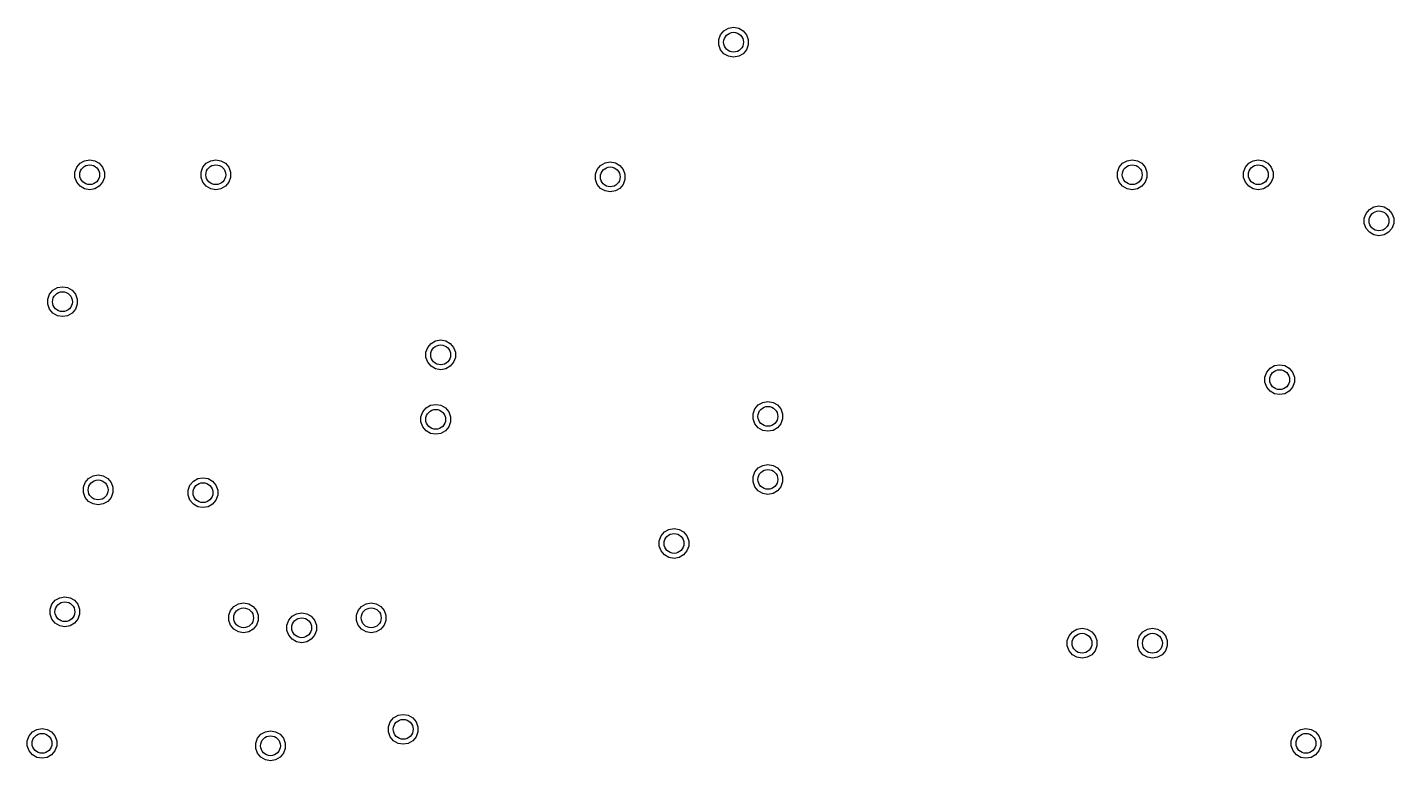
# Model space of a CAD drawing. Extents: x 2 to 29.5, y 0.5 to 30.7.
# Drawn here: x 1.97 to 29.5, y 15.92 to 30.7 of the extents above; entities that cross this region are included whole.
import ezdxf

# ---------------------------------------------------------------- set-up
doc = ezdxf.new("R2010")
doc.units = 0
doc.header["$MEASUREMENT"] = 0
doc.layers.add('BLACK', color=7, linetype='CONTINUOUS')

msp = doc.modelspace()

# ---------------------------------------------------------------- linework, layer by layer
at = {"layer": 'Black'}
for p, q in [((15.9392, 30.5506), (16.0064, 30.6307)), ((16.0064, 30.6307), (16.097, 30.683)), ((16.097, 30.683), (16.2, 30.7011)), ((16.2, 30.7011), (16.303, 30.683)), ((16.303, 30.683), (16.3936, 30.6307)), ((16.3936, 30.6307), (16.4608, 30.5506)), ((15.9034, 30.4523), (15.9392, 30.5506)), ((15.9034, 30.3477), (15.9034, 30.4523)), ((15.9392, 30.2494), (15.9034, 30.3477)), ((16.4608, 30.5506), (16.4966, 30.4523)), ((16.4966, 30.3477), (16.4608, 30.2494)), ((16.4966, 30.4523), (16.4966, 30.3477)), ((16.0064, 30.1693), (15.9392, 30.2494)), ((16.097, 30.117), (16.0064, 30.1693)), ((16.2, 30.0989), (16.097, 30.117)), ((16.303, 30.117), (16.2, 30.0989)), ((16.3936, 30.1693), (16.303, 30.117)), ((16.4608, 30.2494), (16.3936, 30.1693)), ((2.93343, 27.7823), (2.9692, 27.8806)), ((2.9692, 27.8806), (3.03643, 27.9607)), ((3.03643, 27.9607), (3.127, 28.013)), ((3.127, 28.013), (3.23, 28.0311)), ((3.23, 28.0311), (3.333, 28.013)), ((3.333, 28.013), (3.42357, 27.9607)), ((3.42357, 27.9607), (3.4908, 27.8806)), ((3.4908, 27.8806), (3.52657, 27.7823)), ((5.47343, 27.7823), (5.5092, 27.8806)), ((5.5092, 27.8806), (5.57643, 27.9607)), ((5.57643, 27.9607), (5.667, 28.013)), ((5.667, 28.013), (5.77, 28.0311)), ((5.77, 28.0311), (5.873, 28.013)), ((5.873, 28.013), (5.96357, 27.9607)), ((5.96357, 27.9607), (6.0308, 27.8806)), ((6.0308, 27.8806), (6.06657, 27.7823)), ((13.4194, 27.7383), (13.4552, 27.8366)), ((13.4552, 27.8366), (13.5224, 27.9167)), ((13.5224, 27.9167), (13.613, 27.969)), ((13.613, 27.969), (13.716, 27.9871)), ((13.716, 27.9871), (13.819, 27.969)), ((13.819, 27.969), (13.9096, 27.9167)), ((13.9096, 27.9167), (13.9768, 27.8366)), ((13.9768, 27.8366), (14.0126, 27.7383)), ((23.9334, 27.7823), (23.9692, 27.8806)), ((23.9692, 27.8806), (24.0364, 27.9607)), ((24.0364, 27.9607), (24.127, 28.013)), ((24.127, 28.013), (24.23, 28.0311)), ((24.23, 28.0311), (24.333, 28.013)), ((24.333, 28.013), (24.4236, 27.9607)), ((24.4236, 27.9607), (24.4908, 27.8806)), ((24.4908, 27.8806), (24.5266, 27.7823)), ((26.4734, 27.7823), (26.5092, 27.8806)), ((26.5092, 27.8806), (26.5764, 27.9607)), ((26.5764, 27.9607), (26.667, 28.013)), ((26.667, 28.013), (26.77, 28.0311)), ((26.77, 28.0311), (26.873, 28.013)), ((26.873, 28.013), (26.9636, 27.9607)), ((26.9636, 27.9607), (27.0308, 27.8806)), ((27.0308, 27.8806), (27.0666, 27.7823)), ((2.93343, 27.6777), (2.93343, 27.7823)), ((2.9692, 27.5794), (2.93343, 27.6777)), ((3.03643, 27.4993), (2.9692, 27.5794)), ((3.4908, 27.5794), (3.42357, 27.4993)), ((3.52657, 27.6777), (3.4908, 27.5794)), ((3.52657, 27.7823), (3.52657, 27.6777)), ((5.47343, 27.6777), (5.47343, 27.7823)), ((5.5092, 27.5794), (5.47343, 27.6777)), ((5.57643, 27.4993), (5.5092, 27.5794)), ((6.0308, 27.5794), (5.96357, 27.4993)), ((6.06657, 27.6777), (6.0308, 27.5794)), ((6.06657, 27.7823), (6.06657, 27.6777)), ((13.4194, 27.6337), (13.4194, 27.7383)), ((13.4552, 27.5354), (13.4194, 27.6337)), ((13.5224, 27.4553), (13.4552, 27.5354)), ((13.9768, 27.5354), (13.9096, 27.4553)), ((14.0126, 27.6337), (13.9768, 27.5354)), ((14.0126, 27.7383), (14.0126, 27.6337)), ((23.9334, 27.6777), (23.9334, 27.7823)), ((23.9692, 27.5794), (23.9334, 27.6777)), ((24.0364, 27.4993), (23.9692, 27.5794)), ((24.4908, 27.5794), (24.4236, 27.4993)), ((24.5266, 27.6777), (24.4908, 27.5794)), ((24.5266, 27.7823), (24.5266, 27.6777)), ((26.4734, 27.6777), (26.4734, 27.7823)), ((26.5092, 27.5794), (26.4734, 27.6777)), ((26.5764, 27.4993), (26.5092, 27.5794)), ((27.0308, 27.5794), (26.9636, 27.4993)), ((27.0666, 27.6777), (27.0308, 27.5794)), ((27.0666, 27.7823), (27.0666, 27.6777)), ((3.127, 27.447), (3.03643, 27.4993)), ((3.23, 27.4289), (3.127, 27.447)), ((3.333, 27.447), (3.23, 27.4289)), ((3.42357, 27.4993), (3.333, 27.447)), ((5.667, 27.447), (5.57643, 27.4993)), ((5.77, 27.4289), (5.667, 27.447)), ((5.873, 27.447), (5.77, 27.4289)), ((5.96357, 27.4993), (5.873, 27.447)), ((13.613, 27.403), (13.5224, 27.4553)), ((13.716, 27.3849), (13.613, 27.403)), ((13.819, 27.403), (13.716, 27.3849)), ((13.9096, 27.4553), (13.819, 27.403)), ((24.127, 27.447), (24.0364, 27.4993)), ((24.23, 27.4289), (24.127, 27.447)), ((24.333, 27.447), (24.23, 27.4289)), ((24.4236, 27.4993), (24.333, 27.447)), ((26.667, 27.447), (26.5764, 27.4993)), ((26.77, 27.4289), (26.667, 27.447)), ((26.873, 27.447), (26.77, 27.4289)), ((26.9636, 27.4993), (26.873, 27.447)), ((28.9392, 26.9506), (29.0064, 27.0307)), ((29.0064, 27.0307), (29.097, 27.083)), ((29.097, 27.083), (29.2, 27.1011)), ((29.2, 27.1011), (29.303, 27.083)), ((29.303, 27.083), (29.3936, 27.0307)), ((29.3936, 27.0307), (29.4608, 26.9506)), ((28.9034, 26.8523), (28.9392, 26.9506)), ((28.9034, 26.7477), (28.9034, 26.8523)), ((28.9392, 26.6494), (28.9034, 26.7477)), ((29.4608, 26.9506), (29.4966, 26.8523)), ((29.4966, 26.7477), (29.4608, 26.6494)), ((29.4966, 26.8523), (29.4966, 26.7477)), ((29.0064, 26.5693), (28.9392, 26.6494)), ((29.097, 26.517), (29.0064, 26.5693)), ((29.2, 26.4989), (29.097, 26.517)), ((29.303, 26.517), (29.2, 26.4989)), ((29.3936, 26.5693), (29.303, 26.517)), ((29.4608, 26.6494), (29.3936, 26.5693)), ((2.38451, 25.2237), (2.42028, 25.322)), ((2.42028, 25.322), (2.48751, 25.4021)), ((2.48751, 25.4021), (2.57809, 25.4544)), ((2.57809, 25.4544), (2.68108, 25.4726)), ((2.68108, 25.4726), (2.78408, 25.4544)), ((2.78408, 25.4544), (2.87466, 25.4021)), ((2.87466, 25.4021), (2.94189, 25.322)), ((2.94189, 25.322), (2.97766, 25.2237)), ((2.38451, 25.1191), (2.38451, 25.2237)), ((2.42028, 25.0209), (2.38451, 25.1191)), ((2.97766, 25.1191), (2.94189, 25.0209)), ((2.97766, 25.2237), (2.97766, 25.1191)), ((2.48751, 24.9407), (2.42028, 25.0209)), ((2.57809, 24.8884), (2.48751, 24.9407)), ((2.68108, 24.8703), (2.57809, 24.8884)), ((2.78408, 24.8884), (2.68108, 24.8703)), ((2.87466, 24.9407), (2.78408, 24.8884)), ((2.94189, 25.0209), (2.87466, 24.9407)), ((10.0034, 24.1523), (10.0392, 24.2506)), ((10.0392, 24.2506), (10.1064, 24.3307)), ((10.1064, 24.3307), (10.197, 24.383)), ((10.197, 24.383), (10.3, 24.4011)), ((10.3, 24.4011), (10.403, 24.383)), ((10.403, 24.383), (10.4936, 24.3307)), ((10.4936, 24.3307), (10.5608, 24.2506)), ((10.5608, 24.2506), (10.5966, 24.1523)), ((10.0034, 24.0477), (10.0034, 24.1523)), ((10.0392, 23.9494), (10.0034, 24.0477)), ((10.1064, 23.8693), (10.0392, 23.9494)), ((10.5608, 23.9494), (10.4936, 23.8693)), ((10.5966, 24.0477), (10.5608, 23.9494)), ((10.5966, 24.1523), (10.5966, 24.0477)), ((10.197, 23.817), (10.1064, 23.8693)), ((10.3, 23.7989), (10.197, 23.817)), ((10.403, 23.817), (10.3, 23.7989)), ((10.4936, 23.8693), (10.403, 23.817)), ((26.9034, 23.6523), (26.9392, 23.7506)), ((26.9392, 23.7506), (27.0064, 23.8307)), ((27.0064, 23.8307), (27.097, 23.883)), ((27.097, 23.883), (27.2, 23.9011)), ((27.2, 23.9011), (27.303, 23.883)), ((27.303, 23.883), (27.3936, 23.8307)), ((27.3936, 23.8307), (27.4608, 23.7506)), ((27.4608, 23.7506), (27.4966, 23.6523)), ((26.9034, 23.5477), (26.9034, 23.6523)), ((26.9392, 23.4494), (26.9034, 23.5477)), ((27.0064, 23.3693), (26.9392, 23.4494)), ((27.4608, 23.4494), (27.3936, 23.3693)), ((27.4966, 23.5477), (27.4608, 23.4494)), ((27.4966, 23.6523), (27.4966, 23.5477)), ((16.6974, 23.0907), (16.788, 23.143)), ((16.788, 23.143), (16.891, 23.1611)), ((16.891, 23.1611), (16.994, 23.143)), ((16.994, 23.143), (17.0846, 23.0907)), ((27.097, 23.317), (27.0064, 23.3693)), ((27.2, 23.2989), (27.097, 23.317)), ((27.303, 23.317), (27.2, 23.2989)), ((27.3936, 23.3693), (27.303, 23.317)), ((9.90343, 22.8523), (9.9392, 22.9506)), ((9.90343, 22.7477), (9.90343, 22.8523)), ((9.9392, 22.9506), (10.0064, 23.0307)), ((10.0064, 23.0307), (10.097, 23.083)), ((10.097, 23.083), (10.2, 23.1011)), ((10.2, 23.1011), (10.303, 23.083)), ((10.303, 23.083), (10.3936, 23.0307)), ((10.3936, 23.0307), (10.4608, 22.9506)), ((10.4608, 22.9506), (10.4966, 22.8523)), ((10.4966, 22.8523), (10.4966, 22.7477)), ((16.5944, 22.9123), (16.6302, 23.0106)), ((16.5944, 22.8077), (16.5944, 22.9123)), ((16.6302, 23.0106), (16.6974, 23.0907)), ((17.0846, 23.0907), (17.1518, 23.0106)), ((17.1518, 23.0106), (17.1876, 22.9123)), ((17.1876, 22.9123), (17.1876, 22.8077)), ((9.9392, 22.6494), (9.90343, 22.7477)), ((10.0064, 22.5693), (9.9392, 22.6494)), ((10.097, 22.517), (10.0064, 22.5693)), ((10.3936, 22.5693), (10.303, 22.517)), ((10.4608, 22.6494), (10.3936, 22.5693)), ((10.4966, 22.7477), (10.4608, 22.6494)), ((16.6302, 22.7094), (16.5944, 22.8077)), ((16.6974, 22.6293), (16.6302, 22.7094)), ((16.788, 22.577), (16.6974, 22.6293)), ((16.891, 22.5589), (16.788, 22.577)), ((16.994, 22.577), (16.891, 22.5589)), ((17.0846, 22.6293), (16.994, 22.577)), ((17.1518, 22.7094), (17.0846, 22.6293)), ((17.1876, 22.8077), (17.1518, 22.7094)), ((10.2, 22.4989), (10.097, 22.517)), ((10.303, 22.517), (10.2, 22.4989)), ((16.6302, 21.7406), (16.6974, 21.8207)), ((16.6974, 21.8207), (16.788, 21.873)), ((16.788, 21.873), (16.891, 21.8911)), ((16.891, 21.8911), (16.994, 21.873)), ((16.994, 21.873), (17.0846, 21.8207)), ((17.0846, 21.8207), (17.1518, 21.7406)), ((3.10343, 21.4303), (3.1392, 21.5286)), ((3.1392, 21.5286), (3.20643, 21.6087)), ((3.20643, 21.6087), (3.297, 21.661)), ((3.297, 21.661), (3.4, 21.6792)), ((3.4, 21.6792), (3.503, 21.661)), ((3.503, 21.661), (3.59357, 21.6087)), ((3.59357, 21.6087), (3.6608, 21.5286)), ((3.6608, 21.5286), (3.69657, 21.4303)), ((5.21444, 21.3749), (5.25021, 21.4732)), ((5.25021, 21.4732), (5.31743, 21.5533)), ((5.31743, 21.5533), (5.40801, 21.6056)), ((5.40801, 21.6056), (5.51101, 21.6238)), ((5.51101, 21.6238), (5.61401, 21.6056)), ((5.61401, 21.6056), (5.70458, 21.5533)), ((5.70458, 21.5533), (5.77181, 21.4732)), ((5.77181, 21.4732), (5.80758, 21.3749)), ((16.5944, 21.6423), (16.6302, 21.7406)), ((16.5944, 21.5377), (16.5944, 21.6423)), ((16.6302, 21.4394), (16.5944, 21.5377)), ((17.1518, 21.7406), (17.1876, 21.6423)), ((17.1876, 21.5377), (17.1518, 21.4394)), ((17.1876, 21.6423), (17.1876, 21.5377)), ((3.10343, 21.3257), (3.10343, 21.4303)), ((3.1392, 21.2274), (3.10343, 21.3257)), ((3.20643, 21.1473), (3.1392, 21.2274)), ((3.6608, 21.2274), (3.59357, 21.1473)), ((3.69657, 21.3257), (3.6608, 21.2274)), ((3.69657, 21.4303), (3.69657, 21.3257)), ((5.21444, 21.2703), (5.21444, 21.3749)), ((5.25021, 21.1721), (5.21444, 21.2703)), ((5.80758, 21.2703), (5.77181, 21.1721)), ((5.80758, 21.3749), (5.80758, 21.2703)), ((16.6974, 21.3593), (16.6302, 21.4394)), ((16.788, 21.307), (16.6974, 21.3593)), ((16.891, 21.2889), (16.788, 21.307)), ((16.994, 21.307), (16.891, 21.2889)), ((17.0846, 21.3593), (16.994, 21.307)), ((17.1518, 21.4394), (17.0846, 21.3593)), ((3.297, 21.095), (3.20643, 21.1473)), ((3.4, 21.0769), (3.297, 21.095)), ((3.503, 21.095), (3.4, 21.0769)), ((3.59357, 21.1473), (3.503, 21.095)), ((5.31743, 21.0919), (5.25021, 21.1721)), ((5.40801, 21.0397), (5.31743, 21.0919)), ((5.51101, 21.0215), (5.40801, 21.0397)), ((5.61401, 21.0397), (5.51101, 21.0215)), ((5.70458, 21.0919), (5.61401, 21.0397)), ((5.77181, 21.1721), (5.70458, 21.0919)), ((14.7034, 20.3523), (14.7392, 20.4506)), ((14.7392, 20.4506), (14.8064, 20.5307)), ((14.8064, 20.5307), (14.897, 20.583)), ((14.897, 20.583), (15, 20.6011)), ((15, 20.6011), (15.103, 20.583)), ((15.103, 20.583), (15.1936, 20.5307)), ((15.1936, 20.5307), (15.2608, 20.4506)), ((15.2608, 20.4506), (15.2966, 20.3523)), ((14.7034, 20.2477), (14.7034, 20.3523)), ((14.7392, 20.1494), (14.7034, 20.2477)), ((14.8064, 20.0693), (14.7392, 20.1494)), ((15.2608, 20.1494), (15.1936, 20.0693)), ((15.2966, 20.2477), (15.2608, 20.1494)), ((15.2966, 20.3523), (15.2966, 20.2477)), ((14.897, 20.017), (14.8064, 20.0693)), ((15, 19.9989), (14.897, 20.017)), ((15.103, 20.017), (15, 19.9989)), ((15.1936, 20.0693), (15.103, 20.017)), ((2.43393, 18.9753), (2.4697, 19.0736)), ((2.4697, 19.0736), (2.53693, 19.1537)), ((2.53693, 19.1537), (2.6275, 19.206)), ((2.6275, 19.206), (2.7305, 19.2241)), ((2.7305, 19.2241), (2.8335, 19.206)), ((2.8335, 19.206), (2.92407, 19.1537)), ((2.92407, 19.1537), (2.9913, 19.0736)), ((2.9913, 19.0736), (3.02707, 18.9753)), ((6.0692, 18.9506), (6.13643, 19.0307)), ((6.13643, 19.0307), (6.227, 19.083)), ((6.227, 19.083), (6.33, 19.1011)), ((6.33, 19.1011), (6.433, 19.083)), ((6.433, 19.083), (6.52357, 19.0307)), ((6.52357, 19.0307), (6.5908, 18.9506)), ((8.6392, 18.9506), (8.70643, 19.0307)), ((8.70643, 19.0307), (8.797, 19.083)), ((8.797, 19.083), (8.9, 19.1011)), ((8.9, 19.1011), (9.003, 19.083)), ((9.003, 19.083), (9.09357, 19.0307)), ((9.09357, 19.0307), (9.1608, 18.9506)), ((2.43393, 18.8707), (2.43393, 18.9753)), ((2.4697, 18.7724), (2.43393, 18.8707)), ((2.53693, 18.6923), (2.4697, 18.7724)), ((2.9913, 18.7724), (2.92407, 18.6923)), ((3.02707, 18.8707), (2.9913, 18.7724)), ((3.02707, 18.9753), (3.02707, 18.8707)), ((6.03343, 18.8523), (6.0692, 18.9506)), ((6.03343, 18.7477), (6.03343, 18.8523)), ((6.0692, 18.6494), (6.03343, 18.7477)), ((6.5908, 18.9506), (6.62657, 18.8523)), ((6.62657, 18.7477), (6.5908, 18.6494)), ((6.62657, 18.8523), (6.62657, 18.7477)), ((7.20343, 18.6523), (7.2392, 18.7506)), ((7.2392, 18.7506), (7.30643, 18.8307)), ((7.30643, 18.8307), (7.397, 18.883)), ((7.397, 18.883), (7.5, 18.9011)), ((7.5, 18.9011), (7.603, 18.883)), ((7.603, 18.883), (7.69357, 18.8307)), ((7.69357, 18.8307), (7.7608, 18.7506)), ((7.7608, 18.7506), (7.79657, 18.6523)), ((8.60343, 18.8523), (8.6392, 18.9506)), ((8.60343, 18.7477), (8.60343, 18.8523)), ((8.6392, 18.6494), (8.60343, 18.7477)), ((9.1608, 18.9506), (9.19657, 18.8523)), ((9.19657, 18.7477), (9.1608, 18.6494)), ((9.19657, 18.8523), (9.19657, 18.7477)), ((2.6275, 18.64), (2.53693, 18.6923)), ((2.7305, 18.6219), (2.6275, 18.64)), ((2.8335, 18.64), (2.7305, 18.6219)), ((2.92407, 18.6923), (2.8335, 18.64)), ((6.13643, 18.5693), (6.0692, 18.6494)), ((6.227, 18.517), (6.13643, 18.5693)), ((6.33, 18.4989), (6.227, 18.517)), ((6.433, 18.517), (6.33, 18.4989)), ((6.52357, 18.5693), (6.433, 18.517)), ((6.5908, 18.6494), (6.52357, 18.5693)), ((7.20343, 18.5477), (7.20343, 18.6523)), ((7.2392, 18.4494), (7.20343, 18.5477)), ((7.30643, 18.3693), (7.2392, 18.4494)), ((7.7608, 18.4494), (7.69357, 18.3693)), ((7.79657, 18.5477), (7.7608, 18.4494)), ((7.79657, 18.6523), (7.79657, 18.5477)), ((8.70643, 18.5693), (8.6392, 18.6494)), ((8.797, 18.517), (8.70643, 18.5693)), ((8.9, 18.4989), (8.797, 18.517)), ((9.003, 18.517), (8.9, 18.4989)), ((9.09357, 18.5693), (9.003, 18.517)), ((9.1608, 18.6494), (9.09357, 18.5693)), ((22.9587, 18.4386), (23.0259, 18.5187)), ((23.0259, 18.5187), (23.1165, 18.571)), ((23.1165, 18.571), (23.2195, 18.5891)), ((23.2195, 18.5891), (23.3225, 18.571)), ((23.3225, 18.571), (23.4131, 18.5187)), ((23.4131, 18.5187), (23.4803, 18.4386)), ((24.3772, 18.4386), (24.4444, 18.5187)), ((24.4444, 18.5187), (24.535, 18.571)), ((24.535, 18.571), (24.638, 18.5891)), ((24.638, 18.5891), (24.741, 18.571)), ((24.741, 18.571), (24.8316, 18.5187)), ((24.8316, 18.5187), (24.8988, 18.4386)), ((7.397, 18.317), (7.30643, 18.3693)), ((7.5, 18.2989), (7.397, 18.317)), ((7.603, 18.317), (7.5, 18.2989)), ((7.69357, 18.3693), (7.603, 18.317)), ((22.9229, 18.3403), (22.9587, 18.4386)), ((22.9229, 18.2357), (22.9229, 18.3403)), ((22.9587, 18.1374), (22.9229, 18.2357)), ((23.4803, 18.4386), (23.5161, 18.3403)), ((23.5161, 18.2357), (23.4803, 18.1374)), ((23.5161, 18.3403), (23.5161, 18.2357)), ((24.3414, 18.3403), (24.3772, 18.4386)), ((24.3414, 18.2357), (24.3414, 18.3403)), ((24.3772, 18.1374), (24.3414, 18.2357)), ((24.8988, 18.4386), (24.9346, 18.3403)), ((24.9346, 18.2357), (24.8988, 18.1374)), ((24.9346, 18.3403), (24.9346, 18.2357)), ((23.0259, 18.0573), (22.9587, 18.1374)), ((23.1165, 18.005), (23.0259, 18.0573)), ((23.2195, 17.9869), (23.1165, 18.005)), ((23.3225, 18.005), (23.2195, 17.9869)), ((23.4131, 18.0573), (23.3225, 18.005)), ((23.4803, 18.1374), (23.4131, 18.0573)), ((24.4444, 18.0573), (24.3772, 18.1374)), ((24.535, 18.005), (24.4444, 18.0573)), ((24.638, 17.9869), (24.535, 18.005)), ((24.741, 18.005), (24.638, 17.9869)), ((24.8316, 18.0573), (24.741, 18.005)), ((24.8988, 18.1374), (24.8316, 18.0573)), ((9.35166, 16.784), (9.44224, 16.8362)), ((9.44224, 16.8362), (9.54524, 16.8544)), ((9.54524, 16.8544), (9.64823, 16.8362)), ((9.64823, 16.8362), (9.73881, 16.784)), ((2.07643, 16.5007), (2.167, 16.553)), ((2.167, 16.553), (2.27, 16.5711)), ((2.27, 16.5711), (2.373, 16.553)), ((2.373, 16.553), (2.46357, 16.5007)), ((6.769, 16.5053), (6.872, 16.5235)), ((6.872, 16.5235), (6.975, 16.5053)), ((9.24867, 16.6056), (9.28444, 16.7038)), ((9.24867, 16.501), (9.24867, 16.6056)), ((9.28444, 16.7038), (9.35166, 16.784)), ((9.73881, 16.784), (9.80604, 16.7038)), ((9.80604, 16.7038), (9.84181, 16.6056)), ((9.84181, 16.6056), (9.84181, 16.501)), ((27.5364, 16.5007), (27.627, 16.553)), ((27.627, 16.553), (27.73, 16.5711)), ((27.73, 16.5711), (27.833, 16.553)), ((27.833, 16.553), (27.9236, 16.5007)), ((1.97343, 16.3223), (2.0092, 16.4206)), ((1.97343, 16.2177), (1.97343, 16.3223)), ((2.0092, 16.4206), (2.07643, 16.5007)), ((2.46357, 16.5007), (2.5308, 16.4206)), ((2.5308, 16.4206), (2.56657, 16.3223)), ((2.56657, 16.3223), (2.56657, 16.2177)), ((6.57543, 16.2746), (6.6112, 16.3729)), ((6.57543, 16.17), (6.57543, 16.2746)), ((6.6112, 16.3729), (6.67842, 16.453)), ((6.67842, 16.453), (6.769, 16.5053)), ((6.975, 16.5053), (7.06557, 16.453)), ((7.06557, 16.453), (7.1328, 16.3729)), ((7.1328, 16.3729), (7.16857, 16.2746)), ((7.16857, 16.2746), (7.16857, 16.17)), ((9.28444, 16.4027), (9.24867, 16.501)), ((9.35166, 16.3226), (9.28444, 16.4027)), ((9.44224, 16.2703), (9.35166, 16.3226)), ((9.54524, 16.2521), (9.44224, 16.2703)), ((9.64823, 16.2703), (9.54524, 16.2521)), ((9.73881, 16.3226), (9.64823, 16.2703)), ((9.80604, 16.4027), (9.73881, 16.3226)), ((9.84181, 16.501), (9.80604, 16.4027)), ((27.4334, 16.3223), (27.4692, 16.4206)), ((27.4334, 16.2177), (27.4334, 16.3223)), ((27.4692, 16.4206), (27.5364, 16.5007)), ((27.9236, 16.5007), (27.9908, 16.4206)), ((27.9908, 16.4206), (28.0266, 16.3223)), ((28.0266, 16.3223), (28.0266, 16.2177)), ((2.0092, 16.1194), (1.97343, 16.2177)), ((2.07643, 16.0393), (2.0092, 16.1194)), ((2.167, 15.987), (2.07643, 16.0393)), ((2.27, 15.9689), (2.167, 15.987)), ((2.373, 15.987), (2.27, 15.9689)), ((2.46357, 16.0393), (2.373, 15.987)), ((2.5308, 16.1194), (2.46357, 16.0393)), ((2.56657, 16.2177), (2.5308, 16.1194)), ((6.6112, 16.0718), (6.57543, 16.17)), ((6.67842, 15.9916), (6.6112, 16.0718)), ((6.769, 15.9393), (6.67842, 15.9916)), ((7.06557, 15.9916), (6.975, 15.9393)), ((7.1328, 16.0718), (7.06557, 15.9916)), ((7.16857, 16.17), (7.1328, 16.0718)), ((27.4692, 16.1194), (27.4334, 16.2177)), ((27.5364, 16.0393), (27.4692, 16.1194)), ((27.627, 15.987), (27.5364, 16.0393)), ((27.73, 15.9689), (27.627, 15.987)), ((27.833, 15.987), (27.73, 15.9689)), ((27.9236, 16.0393), (27.833, 15.987)), ((27.9908, 16.1194), (27.9236, 16.0393)), ((28.0266, 16.2177), (27.9908, 16.1194)), ((6.872, 15.9212), (6.769, 15.9393)), ((6.975, 15.9393), (6.872, 15.9212))]:
    msp.add_line(p, q, dxfattribs=at)
for centre in [(16.2, 30.4), (3.23, 27.73), (5.77, 27.73), (13.716, 27.686), (24.23, 27.73), (26.77, 27.73), (29.2, 26.8), (2.68108, 25.1714), (10.3, 24.1), (27.2, 23.6), (10.2, 22.8), (16.891, 22.86), (16.891, 21.59), (3.4, 21.378), (5.51101, 21.3226), (15, 20.3), (2.7305, 18.923), (6.33, 18.8), (8.9, 18.8), (7.5, 18.6), (23.2195, 18.288), (24.638, 18.288), (9.54524, 16.5533), (2.27, 16.27), (6.872, 16.2223), (27.73, 16.27)]:
    msp.add_circle(centre, 0.2, dxfattribs=at)

doc.saveas('drawing.dxf')
